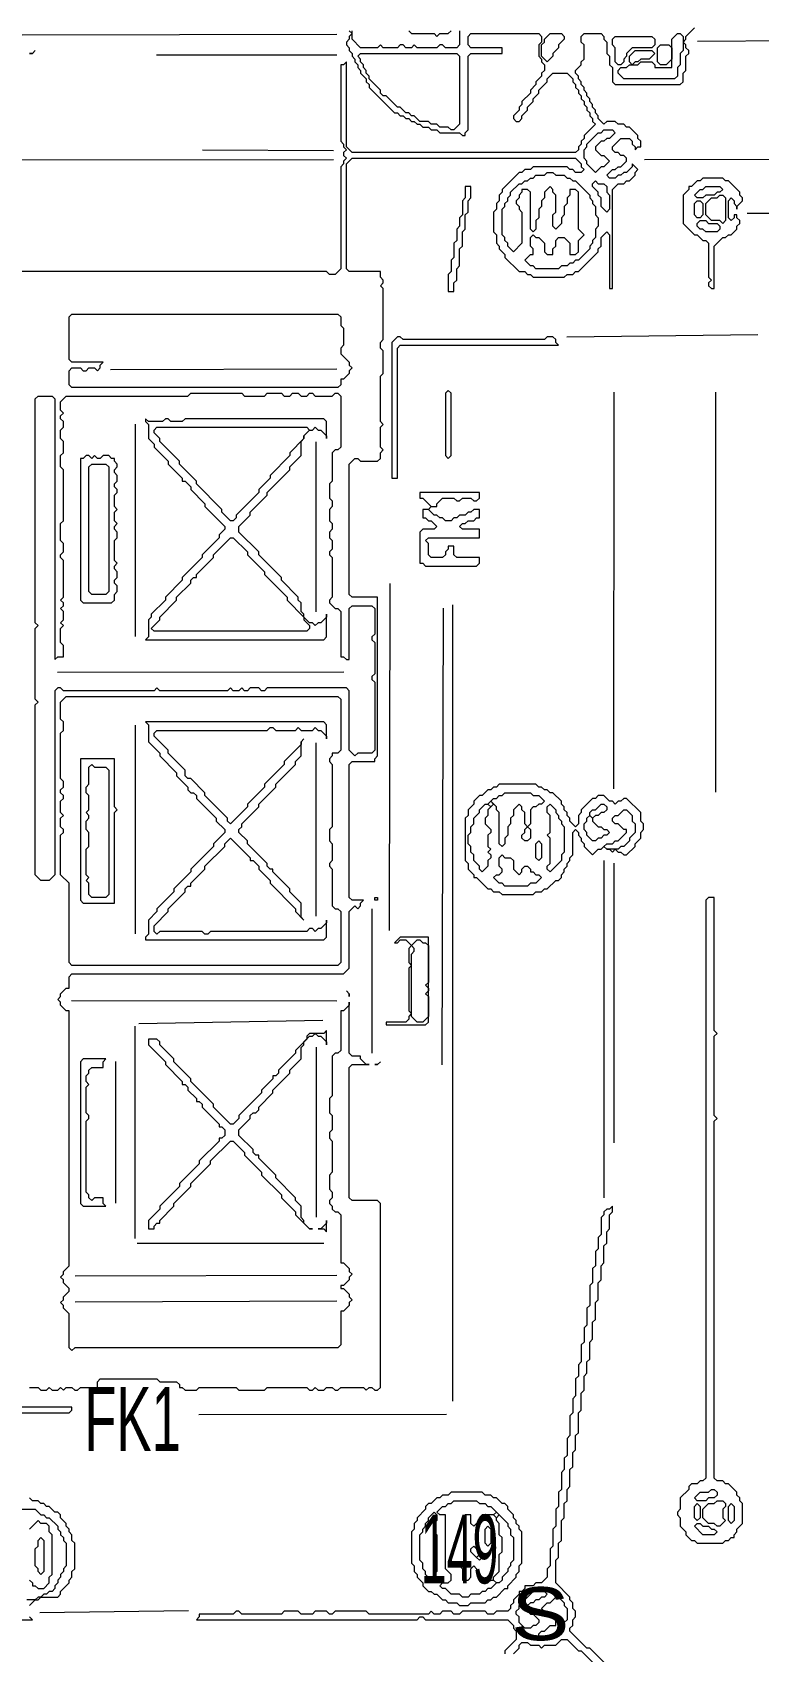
# Model space of a CAD drawing. Extents: x 20 to 3943, y 20 to 2783.
# Drawn here: x 1208 to 1465, y 1268 to 1839 of the extents above; entities that cross this region are included whole.
import ezdxf

# ---------------------------------------------------------------- set-up
doc = ezdxf.new("R2010")
doc.units = 0
for name, color, linetype, lineweight in [('OCR_TEXT', 6, 'Continuous', 0), ('RESIDUAL_GRAPHIC', 3, 'Continuous', 0), ('TRACE_CURVE', 6, 'Continuous', 0), ('TRACE_STRAIGHT', 5, 'Continuous', 0), ('TRACE_TEXT_SYMBOL', 6, 'Continuous', 0)]:
    doc.layers.add(name, color=color, linetype=linetype, lineweight=lineweight)
doc.styles.add('wqy-unicode', font='wqy-unicode.lff')

msp = doc.modelspace()

# ---------------------------------------------------------------- linework, layer by layer
at = {"layer": 'RESIDUAL_GRAPHIC', "color": 3}
for points in [[(1403, 1835), (1402, 1836), (1402, 1838), (1403, 1839), (1409, 1839), (1410, 1838), (1410, 1837), (1411, 1836), (1411, 1832), (1412, 1831), (1412, 1828), (1413, 1827), (1413, 1822), (1414, 1821), (1437, 1821), (1438, 1822), (1438, 1825), (1439, 1826), (1439, 1831), (1440, 1832), (1440, 1833), (1439, 1834), (1439, 1835), (1438, 1836), (1439, 1837), (1439, 1838), (1442, 1841)], [(1363, 1839), (1387, 1839), (1388, 1838), (1388, 1836), (1387, 1835), (1387, 1831), (1388, 1830), (1388, 1829), (1389, 1828), (1389, 1826), (1388, 1825), (1388, 1824), (1386, 1822), (1386, 1821), (1384, 1819), (1384, 1818), (1381, 1815), (1381, 1814), (1380, 1813), (1380, 1812), (1378, 1810), (1378, 1809), (1379, 1808), (1380, 1808), (1381, 1809), (1381, 1810), (1383, 1812), (1383, 1813), (1385, 1815), (1385, 1816), (1387, 1818), (1387, 1819), (1390, 1822), (1390, 1823), (1392, 1825), (1397, 1825), (1399, 1823), (1399, 1822), (1400, 1821), (1400, 1820), (1401, 1819), (1401, 1818), (1402, 1817), (1402, 1816), (1403, 1815), (1403, 1814), (1404, 1813), (1404, 1812), (1405, 1811), (1405, 1810), (1406, 1809), (1406, 1808), (1407, 1807), (1403, 1803), (1403, 1802), (1402, 1801), (1402, 1800), (1401, 1799), (1401, 1798), (1400, 1797), (1321, 1797), (1319, 1799), (1319, 1829), (1318, 1828)], [(1320, 1840), (1321, 1839), (1320, 1838), (1320, 1837), (1319, 1836), (1319, 1835), (1320, 1834), (1320, 1833), (1321, 1832), (1321, 1831), (1322, 1830), (1322, 1829), (1323, 1828), (1323, 1827), (1324, 1826), (1324, 1825), (1326, 1823), (1326, 1822), (1327, 1821), (1327, 1820), (1336, 1811), (1337, 1811), (1338, 1810), (1339, 1810), (1340, 1809), (1341, 1809), (1342, 1808), (1343, 1808), (1344, 1807), (1345, 1807), (1346, 1806), (1348, 1806), (1349, 1805), (1351, 1805), (1352, 1804), (1359, 1804), (1360, 1803), (1361, 1803), (1361, 1804), (1362, 1805), (1362, 1831), (1363, 1832), (1374, 1832), (1374, 1834), (1363, 1834), (1362, 1835), (1362, 1838), (1363, 1839)], [(1359, 1840), (1359, 1835), (1358, 1834), (1354, 1834), (1353, 1835), (1352, 1835), (1351, 1834), (1344, 1834), (1343, 1835), (1342, 1834), (1340, 1834), (1339, 1835), (1338, 1835), (1337, 1834), (1332, 1834), (1331, 1835), (1330, 1834), (1324, 1834), (1321, 1837), (1321, 1840)], [(1341, 1840), (1342, 1839), (1350, 1839), (1351, 1838), (1352, 1839), (1355, 1839), (1356, 1840)], [(1421, 1789), (1421, 1790), (1422, 1791), (1420, 1793), (1420, 1792), (1418, 1790), (1417, 1790), (1416, 1789), (1415, 1789), (1414, 1788), (1412, 1788), (1411, 1789), (1413, 1791), (1414, 1791), (1415, 1792), (1416, 1792), (1418, 1794), (1418, 1795), (1417, 1796), (1416, 1796), (1415, 1797), (1414, 1797), (1413, 1798), (1413, 1799), (1416, 1802), (1419, 1802), (1420, 1801), (1420, 1800), (1421, 1799), (1421, 1798), (1422, 1799), (1423, 1799), (1423, 1801), (1422, 1802), (1422, 1803), (1419, 1806), (1418, 1806), (1417, 1807), (1415, 1807), (1414, 1808), (1411, 1808), (1410, 1807), (1408, 1809), (1408, 1810), (1407, 1811), (1407, 1812), (1406, 1813), (1406, 1814), (1405, 1815), (1405, 1816), (1404, 1817), (1404, 1818), (1403, 1819), (1403, 1820), (1402, 1821), (1402, 1822), (1401, 1823), (1401, 1824), (1400, 1825), (1400, 1826), (1402, 1828), (1402, 1829), (1403, 1830), (1403, 1835)], [(1318, 1828), (1317, 1828), (1317, 1801), (1318, 1800), (1318, 1799), (1319, 1798), (1318, 1797), (1318, 1796), (1319, 1795), (1318, 1794), (1318, 1793), (1317, 1792), (1317, 1756), (1315, 1754), (1313, 1754), (1312, 1755), (1190, 1755)], [(1331, 1730), (1332, 1731), (1332, 1749), (1331, 1750), (1332, 1751), (1332, 1752), (1331, 1753), (1331, 1755), (1320, 1755), (1319, 1756), (1319, 1793), (1321, 1795), (1400, 1795), (1402, 1793), (1402, 1792), (1403, 1791), (1402, 1790), (1400, 1790), (1399, 1791), (1398, 1791), (1397, 1792), (1385, 1792), (1384, 1791), (1382, 1791), (1381, 1790), (1380, 1790), (1374, 1784), (1374, 1783), (1373, 1782), (1373, 1780), (1372, 1779), (1372, 1777), (1371, 1776), (1371, 1769), (1372, 1768), (1372, 1765), (1373, 1764), (1373, 1763), (1375, 1761), (1375, 1760), (1380, 1755), (1382, 1755), (1383, 1754), (1384, 1754), (1385, 1753), (1396, 1753), (1397, 1754), (1399, 1754), (1400, 1755), (1401, 1755), (1408, 1762), (1408, 1763), (1409, 1764), (1409, 1767), (1411, 1769), (1412, 1768), (1412, 1749), (1413, 1749), (1413, 1784), (1415, 1786), (1417, 1786), (1418, 1787), (1419, 1787), (1421, 1789)], [(1389, 1789), (1390, 1790), (1392, 1790), (1393, 1789), (1396, 1789), (1397, 1788), (1398, 1788), (1399, 1787), (1400, 1787), (1405, 1782), (1405, 1781), (1406, 1780), (1406, 1779), (1407, 1778), (1407, 1775), (1408, 1774), (1408, 1771), (1407, 1770), (1407, 1767), (1406, 1766), (1406, 1765), (1405, 1764), (1405, 1763), (1401, 1759), (1400, 1759), (1399, 1758), (1398, 1758), (1397, 1757), (1395, 1757), (1394, 1756), (1386, 1756), (1385, 1757), (1384, 1757), (1382, 1759), (1384, 1761), (1385, 1761), (1385, 1763), (1384, 1764), (1384, 1767), (1385, 1768), (1386, 1767), (1387, 1767), (1389, 1765), (1389, 1762), (1390, 1761), (1392, 1761), (1392, 1763), (1393, 1764), (1393, 1766), (1394, 1767), (1396, 1767), (1398, 1765), (1398, 1761), (1400, 1761), (1401, 1762), (1401, 1766), (1403, 1768), (1401, 1770), (1401, 1783), (1400, 1784), (1398, 1784), (1398, 1782), (1397, 1781), (1397, 1779)], [(1397, 1779), (1396, 1778), (1396, 1775), (1395, 1774), (1395, 1772), (1393, 1770), (1392, 1771), (1392, 1775), (1393, 1776), (1393, 1782), (1392, 1783), (1392, 1784), (1391, 1785), (1389, 1783), (1389, 1781), (1388, 1780), (1388, 1778), (1387, 1777), (1387, 1774), (1386, 1773), (1386, 1770), (1385, 1769), (1384, 1770), (1384, 1783), (1383, 1784), (1381, 1784), (1381, 1783), (1380, 1782), (1380, 1781), (1379, 1780), (1379, 1779), (1380, 1778), (1380, 1777), (1381, 1776), (1381, 1765), (1378, 1762), (1376, 1764), (1376, 1765), (1375, 1766), (1375, 1767), (1374, 1768), (1374, 1777), (1375, 1778), (1375, 1779), (1376, 1780), (1376, 1781), (1377, 1782), (1377, 1783), (1380, 1786), (1381, 1786), (1382, 1787), (1383, 1787), (1384, 1788), (1385, 1788), (1386, 1789), (1389, 1789)], [(1316, 1375), (1223, 1375), (1222, 1374), (1221, 1375), (1221, 1387), (1219, 1389), (1219, 1390), (1218, 1391), (1219, 1392), (1219, 1393), (1221, 1395), (1221, 1396), (1219, 1398), (1219, 1399), (1218, 1400), (1219, 1401), (1219, 1402), (1221, 1404), (1221, 1494), (1220, 1494), (1218, 1496), (1218, 1497), (1217, 1498), (1218, 1499), (1218, 1500), (1220, 1502), (1221, 1502), (1221, 1506), (1222, 1507), (1318, 1507), (1320, 1509), (1320, 1529), (1322, 1531), (1323, 1530), (1324, 1531), (1324, 1532), (1325, 1533), (1321, 1533), (1320, 1534), (1320, 1581), (1321, 1582), (1329, 1582), (1329, 1583), (1330, 1584), (1330, 1640), (1321, 1640), (1320, 1641), (1320, 1687), (1322, 1689), (1323, 1689), (1324, 1688), (1330, 1688), (1331, 1689), (1331, 1691), (1332, 1692), (1331, 1693), (1331, 1700), (1332, 1701), (1331, 1702), (1331, 1718), (1332, 1719), (1332, 1727), (1331, 1728), (1331, 1730)], [(1328, 1585), (1323, 1585), (1322, 1584), (1320, 1586), (1320, 1607), (1319, 1608), (1291, 1608), (1290, 1607), (1289, 1607), (1288, 1608), (1285, 1608), (1284, 1607), (1283, 1607), (1282, 1608), (1281, 1607), (1279, 1607), (1278, 1608), (1277, 1607), (1253, 1607), (1252, 1608), (1251, 1607), (1219, 1607), (1218, 1608), (1217, 1608), (1216, 1607), (1216, 1542), (1214, 1540), (1211, 1540), (1209, 1542), (1209, 1602), (1210, 1603), (1209, 1604), (1209, 1629), (1210, 1630), (1209, 1631), (1209, 1710), (1210, 1711), (1215, 1711), (1216, 1710), (1216, 1618), (1217, 1619), (1219, 1619), (1219, 1623), (1218, 1624), (1218, 1629), (1219, 1630), (1218, 1631), (1219, 1632), (1219, 1635), (1218, 1636), (1219, 1637), (1219, 1638), (1218, 1639), (1219, 1640), (1219, 1653), (1218, 1654), (1218, 1655), (1219, 1656), (1219, 1659), (1218, 1660), (1218, 1666), (1219, 1667), (1219, 1685), (1218, 1686)], [(1218, 1686), (1218, 1690), (1219, 1691), (1219, 1695), (1218, 1696), (1218, 1699), (1219, 1700), (1219, 1702), (1218, 1703), (1218, 1704), (1219, 1705), (1218, 1706), (1218, 1709), (1220, 1711), (1263, 1711)], [(1263, 1711), (1264, 1712), (1282, 1712), (1283, 1711), (1290, 1711), (1291, 1712), (1296, 1712), (1297, 1711), (1299, 1711), (1300, 1712), (1302, 1712), (1303, 1711), (1305, 1711), (1306, 1712), (1307, 1712), (1308, 1711), (1314, 1711), (1315, 1712), (1316, 1712), (1317, 1711), (1317, 1693), (1316, 1692), (1315, 1692), (1314, 1691), (1314, 1681), (1313, 1680), (1313, 1675), (1314, 1674), (1314, 1672), (1313, 1671), (1313, 1667), (1314, 1666), (1314, 1664), (1313, 1663), (1313, 1661), (1314, 1660), (1314, 1657), (1313, 1656), (1313, 1655), (1314, 1654), (1314, 1640), (1313, 1639), (1313, 1638), (1315, 1636), (1316, 1636), (1317, 1635), (1317, 1619), (1318, 1619), (1319, 1618), (1320, 1618), (1320, 1636), (1321, 1637), (1328, 1637), (1329, 1636), (1329, 1627), (1328, 1626), (1328, 1625), (1329, 1624), (1329, 1613), (1328, 1612), (1328, 1611), (1329, 1610), (1329, 1586), (1328, 1585)], [(1328, 1361), (1329, 1360), (1330, 1360), (1331, 1361), (1331, 1426), (1330, 1427), (1321, 1427), (1320, 1428), (1320, 1474), (1321, 1475), (1327, 1475), (1326, 1475), (1324, 1477), (1324, 1478), (1321, 1478), (1320, 1479), (1320, 1497), (1320, 1496), (1318, 1494), (1317, 1494), (1317, 1480), (1316, 1479), (1315, 1479), (1314, 1478), (1314, 1464), (1313, 1463), (1313, 1458), (1314, 1457), (1314, 1452), (1313, 1451), (1313, 1449), (1314, 1448), (1314, 1437), (1313, 1436), (1313, 1431), (1314, 1430), (1314, 1428), (1313, 1427), (1313, 1426), (1314, 1425), (1314, 1424), (1315, 1423), (1316, 1423), (1317, 1422), (1317, 1405), (1318, 1405), (1320, 1403), (1320, 1402), (1321, 1401), (1320, 1400), (1320, 1399), (1318, 1397), (1317, 1397), (1317, 1396), (1318, 1396), (1320, 1394), (1320, 1393), (1321, 1392), (1320, 1391), (1320, 1390), (1318, 1388), (1317, 1388), (1317, 1376), (1316, 1375)], [(1207, 1361), (1210, 1361), (1211, 1360), (1213, 1360), (1214, 1361), (1215, 1360), (1217, 1360), (1218, 1361), (1219, 1360), (1220, 1361), (1222, 1361), (1223, 1360), (1224, 1360), (1225, 1361), (1231, 1361), (1231, 1363), (1232, 1364), (1252, 1364), (1253, 1363), (1259, 1363), (1260, 1362), (1260, 1361), (1261, 1361), (1262, 1360), (1266, 1360), (1267, 1361), (1280, 1361), (1281, 1360), (1290, 1360), (1291, 1361), (1305, 1361), (1306, 1360), (1307, 1360), (1308, 1361), (1309, 1360), (1311, 1360), (1312, 1361), (1314, 1361), (1315, 1360), (1316, 1360), (1317, 1361), (1325, 1361), (1326, 1360), (1327, 1361), (1328, 1361)], [(1222, 1354), (1176, 1354)], [(1179, 1352), (1221, 1352), (1222, 1353), (1222, 1354)], [(1207, 1284), (1209, 1286), (1210, 1286), (1211, 1287), (1217, 1287), (1218, 1288), (1218, 1289), (1221, 1292), (1221, 1293), (1222, 1294), (1222, 1296), (1223, 1297), (1223, 1306), (1222, 1307), (1222, 1309), (1221, 1310), (1221, 1311), (1220, 1312), (1220, 1313), (1218, 1315), (1218, 1316), (1217, 1317), (1216, 1317), (1214, 1319), (1213, 1319), (1212, 1320), (1211, 1320), (1210, 1321), (1208, 1321), (1207, 1322)], [(1204, 1318), (1209, 1318), (1211, 1316), (1212, 1316), (1213, 1315), (1214, 1315), (1217, 1312), (1217, 1311), (1218, 1310), (1218, 1309), (1219, 1308), (1219, 1307), (1220, 1306), (1220, 1298), (1219, 1297), (1219, 1296), (1218, 1295), (1218, 1294), (1217, 1293), (1217, 1292), (1216, 1291), (1216, 1290), (1215, 1289), (1214, 1289), (1213, 1288), (1212, 1288), (1211, 1287), (1210, 1287), (1209, 1286), (1206, 1286)], [(1207, 1293), (1208, 1292), (1208, 1291), (1209, 1291), (1210, 1290), (1212, 1290), (1214, 1292), (1214, 1294), (1215, 1295), (1215, 1309), (1214, 1310), (1214, 1312), (1213, 1313), (1211, 1313), (1210, 1314)], [(1210, 1314), (1207, 1311)], [(1185, 1279), (1208, 1279), (1207, 1280)]]:
    msp.add_lwpolyline(points, dxfattribs=at)
for points in [[(1391, 1839), (1395, 1839), (1396, 1838), (1396, 1837), (1394, 1835), (1394, 1834), (1392, 1832), (1392, 1831), (1390, 1829), (1388, 1831), (1388, 1835), (1389, 1836), (1389, 1837)], [(1413, 1837), (1414, 1838), (1427, 1838), (1428, 1837), (1428, 1835), (1427, 1834), (1420, 1834), (1418, 1832), (1418, 1831), (1417, 1830), (1417, 1829), (1416, 1828), (1415, 1828), (1414, 1829), (1414, 1834), (1413, 1835)], [(1436, 1839), (1437, 1839), (1438, 1838), (1438, 1833), (1437, 1832), (1437, 1828), (1436, 1827), (1436, 1824), (1435, 1823), (1417, 1823), (1415, 1825), (1415, 1826), (1416, 1827), (1418, 1827), (1419, 1828), (1422, 1828), (1423, 1829), (1427, 1829), (1428, 1828), (1428, 1827), (1434, 1827), (1434, 1837)], [(1323, 1831), (1324, 1832), (1358, 1832), (1359, 1831), (1359, 1807), (1357, 1805), (1356, 1805), (1355, 1806), (1352, 1806), (1351, 1807), (1349, 1807), (1348, 1808), (1345, 1808), (1343, 1810), (1342, 1810), (1341, 1811), (1340, 1811), (1338, 1813), (1337, 1813), (1333, 1817), (1332, 1817), (1331, 1818), (1331, 1819), (1327, 1823), (1327, 1824), (1326, 1825), (1326, 1826), (1325, 1827), (1325, 1828), (1324, 1829), (1324, 1830)], [(1421, 1833), (1427, 1833), (1428, 1832), (1426, 1830), (1423, 1830), (1422, 1829), (1421, 1829), (1420, 1828), (1419, 1829), (1419, 1831)], [(1429, 1834), (1430, 1835), (1433, 1835), (1434, 1834), (1434, 1830), (1432, 1828), (1430, 1828), (1429, 1829)], [(1409, 1804), (1410, 1805), (1413, 1805), (1414, 1804), (1412, 1802), (1411, 1802), (1410, 1801), (1409, 1801), (1407, 1799), (1407, 1798), (1409, 1796), (1410, 1796), (1412, 1794), (1410, 1792), (1409, 1792), (1407, 1790), (1404, 1793), (1404, 1794), (1403, 1795), (1403, 1798), (1404, 1799), (1404, 1800), (1408, 1804)], [(1406, 1786), (1407, 1787), (1408, 1786), (1410, 1786), (1411, 1785), (1411, 1783), (1412, 1782), (1412, 1777), (1411, 1776), (1409, 1778), (1409, 1781), (1408, 1782), (1408, 1783), (1406, 1785)], [(1221, 1739), (1222, 1740), (1316, 1740), (1317, 1739), (1317, 1736), (1318, 1735), (1318, 1729), (1317, 1728), (1317, 1726), (1320, 1723), (1320, 1722), (1321, 1721), (1320, 1720), (1320, 1719), (1318, 1717), (1317, 1717), (1317, 1715), (1316, 1714), (1222, 1714), (1221, 1715), (1221, 1720), (1222, 1721), (1225, 1721), (1226, 1720), (1227, 1720), (1228, 1721), (1230, 1721), (1231, 1720), (1232, 1721), (1232, 1722), (1233, 1723), (1222, 1723), (1221, 1724)], [(1220, 1605), (1316, 1605), (1317, 1604), (1317, 1586), (1316, 1585), (1314, 1585), (1314, 1584), (1313, 1583), (1313, 1582), (1314, 1581), (1314, 1559), (1313, 1558), (1313, 1554), (1314, 1553), (1314, 1547), (1313, 1546), (1313, 1545), (1314, 1544), (1314, 1531), (1315, 1530), (1316, 1530), (1317, 1529), (1317, 1511), (1316, 1510), (1222, 1510), (1221, 1511), (1221, 1539), (1218, 1542), (1218, 1556), (1219, 1557), (1219, 1558), (1218, 1559), (1218, 1562), (1219, 1563), (1218, 1564), (1218, 1568), (1219, 1569), (1219, 1570), (1218, 1571), (1218, 1572), (1219, 1573), (1219, 1575), (1218, 1576), (1218, 1592), (1219, 1593), (1219, 1596), (1218, 1597), (1218, 1603)], [(1210, 1307), (1211, 1308), (1212, 1307), (1212, 1296), (1211, 1295), (1210, 1296), (1210, 1297), (1209, 1298), (1209, 1304), (1210, 1305)]]:
    msp.add_lwpolyline(points, close=True, dxfattribs=at)
at = {"layer": 'TRACE_CURVE', "color": 6}
for points in [[(1447, 1534), (1446, 1533), (1446, 1329), (1445, 1328), (1444, 1328), (1443, 1327), (1441, 1327), (1440, 1326), (1440, 1325), (1437, 1322), (1437, 1318), (1436, 1317), (1436, 1316), (1437, 1315), (1437, 1312), (1439, 1310), (1439, 1309), (1441, 1307), (1442, 1307), (1443, 1306), (1452, 1306), (1453, 1307), (1454, 1307), (1455, 1308), (1456, 1308), (1456, 1309), (1457, 1310), (1457, 1311), (1459, 1313), (1459, 1320), (1458, 1321), (1458, 1322), (1457, 1323), (1457, 1324), (1454, 1327), (1453, 1327), (1452, 1328), (1450, 1328), (1449, 1329), (1449, 1455), (1450, 1456), (1449, 1457), (1449, 1485), (1450, 1486), (1449, 1487), (1449, 1534)], [(1447, 1324), (1448, 1325), (1449, 1325), (1450, 1324), (1450, 1323), (1449, 1322), (1447, 1322), (1446, 1321), (1443, 1321), (1442, 1322), (1444, 1324)], [(1449, 1320), (1450, 1321), (1452, 1321), (1453, 1320), (1453, 1319), (1452, 1318), (1452, 1315), (1453, 1314), (1451, 1312), (1450, 1312), (1449, 1313), (1447, 1313), (1445, 1315), (1445, 1318), (1447, 1320)], [(1442, 1319), (1443, 1320), (1444, 1319), (1444, 1315), (1443, 1314), (1442, 1315)], [(1454, 1319), (1455, 1320), (1456, 1319), (1456, 1314), (1455, 1313), (1454, 1314)], [(1442, 1312), (1443, 1313), (1444, 1313), (1445, 1312), (1447, 1312), (1448, 1311), (1449, 1311), (1450, 1310), (1449, 1309), (1445, 1309)], [(1385, 1289), (1389, 1289), (1390, 1288), (1389, 1287), (1388, 1287), (1387, 1286), (1386, 1286), (1385, 1285), (1384, 1285), (1383, 1284), (1383, 1282), (1384, 1281), (1385, 1281), (1387, 1279), (1387, 1278), (1386, 1277), (1385, 1277), (1384, 1276), (1382, 1276), (1380, 1278), (1380, 1280), (1379, 1281), (1379, 1282), (1380, 1283), (1380, 1284)], [(1393, 1287), (1394, 1287), (1396, 1285), (1396, 1284), (1397, 1283), (1397, 1279), (1396, 1278), (1396, 1277), (1393, 1274), (1392, 1274), (1391, 1273), (1390, 1273), (1389, 1272), (1388, 1272), (1387, 1273), (1387, 1274), (1388, 1275), (1389, 1275), (1391, 1277), (1393, 1277), (1393, 1280), (1392, 1281), (1390, 1281), (1388, 1283), (1390, 1285), (1391, 1285)]]:
    msp.add_lwpolyline(points, close=True, dxfattribs=at)
for points in [[(1413, 1425), (1412, 1424), (1411, 1424), (1410, 1423), (1410, 1422), (1409, 1421), (1409, 1415), (1408, 1414), (1408, 1410), (1407, 1409), (1407, 1404), (1406, 1403), (1406, 1398), (1405, 1397), (1405, 1390), (1404, 1389), (1404, 1383), (1403, 1382), (1403, 1377), (1402, 1376), (1402, 1370), (1401, 1369), (1401, 1365), (1400, 1364), (1400, 1358), (1399, 1357), (1399, 1352), (1398, 1351), (1398, 1344), (1397, 1343), (1397, 1337), (1396, 1336), (1396, 1332), (1395, 1331), (1395, 1325), (1394, 1324), (1394, 1319), (1393, 1318), (1393, 1312), (1392, 1311), (1392, 1305), (1391, 1304), (1391, 1298), (1390, 1297), (1390, 1294), (1388, 1292), (1386, 1292), (1385, 1291), (1382, 1291), (1382, 1290), (1381, 1289), (1380, 1289), (1380, 1288), (1378, 1286), (1378, 1285), (1377, 1284), (1377, 1283), (1376, 1282), (1372, 1282), (1371, 1281), (1369, 1281), (1368, 1282), (1360, 1282), (1359, 1281)], [(1403, 1365), (1404, 1366), (1404, 1370), (1405, 1371), (1405, 1377), (1406, 1378), (1406, 1384), (1407, 1385), (1407, 1391), (1408, 1392), (1408, 1398), (1409, 1399), (1409, 1404), (1410, 1405), (1410, 1411), (1411, 1412), (1411, 1416), (1412, 1417), (1412, 1422), (1413, 1423), (1413, 1425)], [(1411, 1263), (1405, 1269), (1404, 1269), (1398, 1275), (1398, 1276), (1399, 1277), (1399, 1279), (1400, 1280), (1400, 1282), (1399, 1283), (1399, 1285), (1398, 1286), (1398, 1287), (1393, 1292), (1393, 1300), (1394, 1301), (1394, 1306), (1395, 1307), (1395, 1314), (1396, 1315), (1396, 1320), (1397, 1321), (1397, 1325), (1398, 1326), (1398, 1332), (1399, 1333), (1399, 1338), (1400, 1339), (1400, 1344), (1401, 1345), (1401, 1352), (1402, 1353), (1402, 1359), (1403, 1360), (1403, 1365)], [(1359, 1281), (1357, 1281), (1356, 1282), (1353, 1282), (1352, 1281), (1350, 1281), (1349, 1282), (1348, 1281), (1327, 1281), (1326, 1282), (1315, 1282), (1314, 1281), (1313, 1281), (1312, 1282), (1308, 1282), (1307, 1281), (1303, 1281), (1302, 1282), (1297, 1282), (1296, 1281), (1282, 1281), (1281, 1282), (1280, 1282), (1279, 1281), (1267, 1281), (1267, 1280), (1266, 1279), (1344, 1279), (1345, 1280), (1346, 1280), (1347, 1279), (1376, 1279), (1378, 1277), (1378, 1276), (1379, 1275), (1379, 1272), (1375, 1268), (1375, 1267)], [(1378, 1267), (1380, 1269), (1380, 1270), (1381, 1271), (1383, 1271), (1384, 1270), (1387, 1270), (1388, 1269), (1389, 1270), (1393, 1270), (1395, 1272), (1397, 1272), (1401, 1268), (1402, 1268), (1407, 1263)]]:
    msp.add_lwpolyline(points, dxfattribs=at)
at = {"layer": 'TRACE_STRAIGHT', "color": 5}
for p, q in [((1204.37, 1838.61), (1315.63, 1838.76)), ((1443.11, 1836.35), (1583.13, 1837.3)), ((1251.87, 1831.49), (1315.63, 1831.54)), ((1268.11, 1798.01), (1314.38, 1797.72)), ((1069.37, 1794.38), (1314.38, 1794.6)), ((1424.38, 1794.59), (1511.88, 1794.72)), ((1460.62, 1775.63), (1674.38, 1775.61)), ((1396.86, 1731.96), (1464.39, 1732.78)), ((1235.63, 1720.45), (1315.63, 1720.68)), ((1413.55, 1572.37), (1413.58, 1712.38)), ((1449.51, 1571.13), (1449.53, 1712.38)), ((1244.35, 1701.12), (1244.35, 1626.12)), ((1308.33, 1634.88), (1308.34, 1694.88)), ((1334.2, 1522.38), (1334.52, 1644.87)), ((1352.81, 1474.87), (1353.26, 1636.13)), ((1356.48, 1637.38), (1356.48, 1356.12)), ((1216.87, 1613.56), (1318.13, 1613.65)), ((1244.3, 1594.88), (1244.31, 1521.12)), ((1308.34, 1527.38), (1308.35, 1588.62)), ((1410, 1547), (1410, 1428)), ((1413.55, 1546.12), (1413.56, 1447.37)), ((1328, 1530), (1328, 1479)), ((1221.87, 1497.57), (1315.62, 1497.56)), ((1244.26, 1488.62), (1244.26, 1413.62)), ((1245.63, 1489.48), (1310.66, 1490.7)), ((1308.33, 1481.12), (1308.34, 1421.12)), ((1237.52, 1426.12), (1237.54, 1476.13)), ((1245, 1412), (1311, 1412)), ((1223.12, 1400.41), (1315.63, 1400.64)), ((1223.12, 1391.18), (1315.63, 1391.59)), ((1266.87, 1351.5), (1354.38, 1351.54)), ((1210.62, 1281.55), (1263.14, 1282.26))]:
    msp.add_line(p, q, dxfattribs=at)
at = {"layer": 'TRACE_TEXT_SYMBOL', "color": 6}
for points in [[(1209, 1833), (1208, 1832), (1207, 1832), (1208, 1832)], [(1361, 1785), (1361, 1781), (1360, 1780), (1360, 1775), (1359, 1774), (1359, 1771), (1358, 1770), (1358, 1766), (1357, 1765), (1357, 1760), (1356, 1759), (1356, 1755), (1355, 1754), (1355, 1748), (1357, 1748), (1357, 1751), (1358, 1752), (1358, 1756), (1359, 1757), (1359, 1763), (1360, 1764), (1360, 1769), (1361, 1770), (1361, 1775), (1362, 1776), (1362, 1780), (1363, 1781), (1363, 1785)], [(1445, 1788), (1444, 1787), (1443, 1787), (1441, 1785), (1440, 1785), (1440, 1784), (1438, 1782), (1438, 1772), (1442, 1768), (1443, 1768), (1445, 1766), (1446, 1766), (1447, 1765), (1447, 1753), (1448, 1752), (1447, 1751), (1447, 1750), (1448, 1749), (1449, 1749), (1449, 1764), (1452, 1767), (1453, 1767), (1454, 1768), (1455, 1768), (1457, 1770), (1457, 1771), (1458, 1772), (1458, 1773), (1457, 1774), (1457, 1775), (1456, 1775), (1456, 1774), (1455, 1773), (1454, 1774), (1454, 1780), (1455, 1781), (1456, 1780), (1456, 1779), (1457, 1778), (1457, 1777), (1457, 1778), (1459, 1780), (1459, 1781), (1458, 1782), (1458, 1783), (1454, 1787), (1453, 1787), (1452, 1788)], [(1445, 1784), (1446, 1785), (1451, 1785), (1452, 1784), (1451, 1783), (1450, 1783), (1449, 1782), (1446, 1782), (1445, 1781), (1443, 1781), (1442, 1782), (1444, 1784)], [(1442, 1779), (1443, 1780), (1444, 1780), (1445, 1779), (1445, 1775), (1444, 1774), (1443, 1774), (1442, 1775)], [(1450, 1781), (1451, 1782), (1452, 1782), (1453, 1781), (1453, 1773), (1452, 1772), (1451, 1773), (1448, 1773), (1446, 1775), (1446, 1779), (1448, 1781)], [(1443, 1772), (1444, 1773), (1446, 1773), (1447, 1772), (1450, 1772), (1451, 1771), (1451, 1770), (1450, 1769), (1446, 1769), (1445, 1770), (1444, 1770), (1443, 1771)], [(1337, 1732), (1335, 1730), (1335, 1682), (1337, 1682), (1337, 1728), (1338, 1729), (1394, 1729), (1393, 1730), (1393, 1731), (1392, 1732), (1390, 1732), (1389, 1731), (1339, 1731), (1338, 1732)], [(1355, 1713), (1354, 1712), (1354, 1690), (1355, 1689), (1356, 1690), (1356, 1712)], [(1251, 1699), (1252, 1700), (1305, 1700), (1306, 1699), (1304, 1697), (1304, 1696), (1299, 1691), (1299, 1690), (1292, 1683), (1292, 1682), (1288, 1678), (1288, 1677), (1280, 1669), (1280, 1668), (1279, 1667), (1278, 1667), (1275, 1670), (1275, 1671), (1266, 1680), (1266, 1681), (1260, 1687), (1260, 1688), (1253, 1695), (1253, 1696), (1251, 1698)], [(1227, 1690), (1226, 1689), (1225, 1689), (1225, 1639), (1226, 1638), (1236, 1638), (1237, 1639), (1237, 1641), (1238, 1642), (1238, 1644), (1237, 1645), (1237, 1646), (1238, 1647), (1238, 1649), (1237, 1650), (1237, 1651), (1238, 1652), (1237, 1653), (1237, 1660), (1238, 1661), (1238, 1663), (1237, 1664), (1237, 1665), (1238, 1666), (1237, 1667), (1237, 1670), (1238, 1671), (1237, 1672), (1237, 1676), (1238, 1677), (1238, 1678), (1237, 1679), (1237, 1680), (1238, 1681), (1238, 1683), (1237, 1684), (1237, 1685), (1238, 1686), (1238, 1687), (1237, 1688), (1237, 1689), (1236, 1689), (1235, 1690), (1233, 1690), (1232, 1689), (1231, 1689), (1230, 1690), (1229, 1689), (1228, 1690)], [(1228, 1686), (1229, 1687), (1234, 1687), (1235, 1686), (1235, 1642), (1234, 1641), (1229, 1641), (1228, 1642)], [(1278, 1661), (1279, 1661), (1284, 1656), (1284, 1655), (1290, 1649), (1290, 1648), (1298, 1640), (1298, 1639), (1304, 1633), (1304, 1632), (1306, 1630), (1306, 1629), (1305, 1628), (1251, 1628), (1250, 1629), (1253, 1632), (1253, 1633), (1259, 1639), (1259, 1640), (1264, 1645), (1264, 1646), (1265, 1647), (1266, 1647), (1266, 1648), (1272, 1654), (1272, 1655)], [(1225, 1583), (1225, 1533), (1226, 1532), (1237, 1532), (1237, 1564), (1238, 1565), (1237, 1566), (1237, 1583)], [(1228, 1580), (1229, 1581), (1230, 1580), (1234, 1580), (1235, 1579), (1235, 1535), (1234, 1534), (1229, 1534), (1228, 1535), (1228, 1539), (1227, 1540), (1228, 1541), (1227, 1542), (1227, 1551), (1228, 1552), (1228, 1557), (1227, 1558), (1227, 1561), (1228, 1562), (1228, 1563), (1227, 1564), (1228, 1565), (1228, 1570), (1227, 1571), (1227, 1573), (1228, 1574)], [(1368, 1567), (1369, 1567), (1370, 1566), (1369, 1565), (1369, 1563), (1368, 1562), (1368, 1560), (1370, 1558), (1370, 1557), (1369, 1556), (1369, 1552), (1370, 1551), (1369, 1550), (1370, 1549), (1370, 1548), (1369, 1547), (1369, 1545), (1367, 1543), (1366, 1544), (1366, 1545), (1364, 1547), (1364, 1549), (1363, 1550), (1363, 1552), (1362, 1553), (1362, 1556), (1363, 1557), (1363, 1559), (1364, 1560), (1364, 1562), (1366, 1564), (1366, 1565)], [(1369, 1567), (1370, 1568), (1371, 1567), (1370, 1566)], [(1374, 1570), (1375, 1571), (1384, 1571), (1385, 1570), (1387, 1570), (1389, 1568), (1388, 1567), (1387, 1567), (1386, 1566), (1385, 1566), (1384, 1565), (1384, 1560), (1383, 1559), (1382, 1560), (1382, 1564), (1381, 1565), (1381, 1566), (1380, 1567), (1378, 1565), (1378, 1563), (1377, 1562), (1377, 1560), (1376, 1559), (1376, 1556), (1375, 1555), (1375, 1553), (1374, 1552), (1373, 1553), (1373, 1564), (1372, 1565), (1372, 1566), (1370, 1568), (1371, 1569), (1372, 1569), (1373, 1570)], [(1390, 1566), (1391, 1567), (1393, 1565), (1393, 1564), (1394, 1563), (1394, 1562), (1395, 1561), (1395, 1560), (1396, 1559), (1396, 1550), (1395, 1549), (1395, 1547), (1391, 1543), (1390, 1544), (1390, 1545), (1391, 1546), (1391, 1555), (1390, 1556), (1391, 1557), (1391, 1563), (1390, 1564)], [(1409, 1567), (1410, 1567), (1411, 1566), (1411, 1565), (1410, 1564), (1409, 1564), (1408, 1563), (1407, 1563), (1406, 1562), (1405, 1563), (1405, 1564), (1406, 1565), (1407, 1565)], [(1404, 1562), (1405, 1563), (1406, 1562), (1406, 1561), (1408, 1559), (1409, 1559), (1410, 1558), (1411, 1558), (1412, 1557), (1411, 1556), (1410, 1556), (1409, 1555), (1408, 1555), (1407, 1554), (1406, 1554), (1404, 1556), (1404, 1557), (1403, 1558), (1403, 1560), (1404, 1561)], [(1417, 1565), (1418, 1565), (1420, 1563), (1420, 1561), (1421, 1560), (1421, 1557), (1419, 1555), (1419, 1554), (1417, 1552), (1416, 1552), (1415, 1551), (1411, 1551), (1410, 1552), (1411, 1553), (1413, 1553), (1414, 1554), (1415, 1554), (1418, 1557), (1418, 1558), (1417, 1558), (1415, 1560), (1414, 1560), (1413, 1561), (1413, 1562), (1414, 1563), (1415, 1563)], [(1382, 1558), (1383, 1559), (1384, 1558), (1384, 1555), (1383, 1554), (1382, 1554), (1381, 1555), (1381, 1556), (1382, 1557)], [(1386, 1553), (1387, 1554), (1388, 1553), (1388, 1548), (1387, 1547), (1386, 1548)], [(1373, 1548), (1374, 1549), (1375, 1548), (1377, 1548), (1378, 1547), (1378, 1544), (1380, 1542), (1381, 1543), (1381, 1544), (1382, 1545), (1383, 1545), (1384, 1544), (1384, 1543), (1385, 1543), (1386, 1542), (1387, 1542), (1388, 1541), (1386, 1539), (1384, 1539), (1383, 1538), (1375, 1538), (1374, 1539), (1373, 1539), (1371, 1541), (1372, 1542), (1373, 1542), (1374, 1543), (1374, 1544), (1373, 1545)], [(1329, 1534), (1330, 1534), (1330, 1533), (1329, 1533)], [(1338, 1520), (1336, 1518), (1337, 1518), (1338, 1519), (1340, 1519), (1342, 1517), (1341, 1516), (1341, 1511), (1342, 1510), (1341, 1509), (1341, 1494), (1342, 1493), (1341, 1492), (1341, 1491), (1340, 1490), (1333, 1490), (1333, 1489), (1347, 1489), (1348, 1490), (1348, 1520)], [(1344, 1519), (1345, 1519), (1346, 1518), (1347, 1518), (1348, 1517), (1348, 1504), (1347, 1503), (1348, 1502), (1348, 1501), (1347, 1500), (1348, 1499), (1348, 1492), (1346, 1490), (1344, 1490), (1342, 1492), (1342, 1514), (1343, 1515), (1343, 1516), (1342, 1517)], [(1319, 1501), (1320, 1500), (1320, 1499), (1320, 1500)], [(1226, 1477), (1225, 1476), (1225, 1426), (1226, 1425), (1234, 1425), (1233, 1426), (1233, 1428), (1230, 1428), (1229, 1427), (1228, 1428), (1228, 1429), (1227, 1430), (1227, 1455), (1228, 1456), (1228, 1457), (1227, 1458), (1227, 1467), (1228, 1468), (1227, 1469), (1227, 1471), (1228, 1472), (1228, 1473), (1229, 1474), (1233, 1474), (1233, 1476), (1234, 1477)], [(1331, 1476), (1330, 1475), (1329, 1475), (1330, 1475)], [(1312, 1420), (1312, 1419), (1310, 1417), (1309, 1417), (1311, 1417), (1312, 1416)], [(1356, 1324), (1355, 1323), (1353, 1323), (1352, 1322), (1351, 1322), (1349, 1320), (1348, 1320), (1347, 1319), (1347, 1318), (1344, 1315), (1344, 1314), (1343, 1313), (1343, 1311), (1342, 1310), (1342, 1299), (1343, 1298), (1343, 1296), (1344, 1295), (1344, 1294), (1346, 1292), (1346, 1291), (1348, 1289), (1349, 1289), (1350, 1288), (1351, 1288), (1353, 1286), (1354, 1286), (1355, 1285), (1358, 1285), (1359, 1284), (1362, 1284), (1363, 1285), (1368, 1285), (1369, 1286), (1370, 1286), (1371, 1287), (1372, 1287), (1375, 1290), (1376, 1290), (1376, 1291), (1379, 1294), (1379, 1295), (1380, 1296), (1380, 1298), (1381, 1299), (1381, 1310), (1380, 1311), (1380, 1312), (1379, 1313), (1379, 1314), (1378, 1315), (1378, 1316), (1376, 1318), (1376, 1319), (1375, 1320), (1374, 1320), (1372, 1322), (1371, 1322), (1370, 1323), (1368, 1323), (1367, 1324)], [(1350, 1317), (1351, 1316), (1351, 1314), (1350, 1313), (1350, 1310), (1351, 1309), (1351, 1296), (1350, 1295), (1350, 1294), (1349, 1293), (1347, 1295), (1347, 1296), (1346, 1297), (1346, 1299), (1345, 1300), (1345, 1309), (1346, 1310), (1346, 1311), (1347, 1312), (1347, 1313), (1348, 1314), (1348, 1315)], [(1371, 1316), (1372, 1317), (1373, 1316), (1372, 1315)], [(1372, 1315), (1373, 1316), (1376, 1313), (1376, 1312), (1377, 1311), (1377, 1309), (1378, 1308), (1378, 1300), (1377, 1299), (1377, 1298), (1376, 1297), (1376, 1296), (1374, 1294), (1374, 1293), (1373, 1292), (1372, 1292), (1371, 1293), (1371, 1294), (1373, 1296), (1373, 1302), (1374, 1303), (1374, 1308), (1373, 1309), (1373, 1313), (1372, 1314)], [(1368, 1311), (1369, 1312), (1370, 1311), (1370, 1306), (1369, 1305), (1368, 1306)], [(1363, 1304), (1364, 1305), (1366, 1303), (1366, 1302), (1365, 1301), (1363, 1303)], [(1365, 1301), (1366, 1302), (1367, 1301), (1366, 1300)]]:
    msp.add_lwpolyline(points, close=True, dxfattribs=at)
for points in [[(1248, 1703), (1248, 1702), (1249, 1701), (1249, 1696), (1251, 1694), (1251, 1693), (1256, 1688), (1256, 1687), (1261, 1682), (1261, 1681), (1262, 1681), (1264, 1679), (1264, 1678), (1269, 1673), (1269, 1672), (1276, 1665), (1276, 1664), (1274, 1662), (1274, 1661), (1268, 1655), (1268, 1654), (1261, 1647), (1261, 1646), (1255, 1640), (1255, 1639), (1250, 1634), (1250, 1633), (1249, 1632), (1249, 1626), (1248, 1625), (1311, 1625), (1312, 1626), (1312, 1634), (1312, 1633), (1310, 1631), (1309, 1631), (1308, 1630), (1307, 1631), (1306, 1631), (1304, 1633), (1304, 1634), (1303, 1635), (1303, 1638), (1302, 1639), (1302, 1640), (1296, 1646), (1296, 1647), (1288, 1655), (1288, 1656), (1281, 1663), (1281, 1665), (1285, 1669), (1285, 1670), (1291, 1676), (1291, 1677), (1299, 1685), (1299, 1686), (1303, 1690), (1303, 1695), (1304, 1696), (1304, 1697), (1306, 1699), (1307, 1699), (1308, 1700)], [(1308, 1700), (1309, 1699), (1310, 1699), (1312, 1697), (1312, 1696), (1312, 1702), (1311, 1703), (1262, 1703), (1261, 1702), (1257, 1702), (1256, 1703), (1255, 1703), (1254, 1702), (1249, 1702), (1248, 1703)], [(1345, 1677), (1345, 1675), (1346, 1675), (1349, 1672), (1348, 1671), (1346, 1671), (1346, 1668), (1347, 1668), (1348, 1667), (1349, 1667), (1351, 1665), (1350, 1664), (1346, 1664), (1345, 1663), (1345, 1652), (1346, 1652), (1347, 1651), (1365, 1651), (1366, 1652), (1366, 1654), (1358, 1654), (1357, 1655), (1357, 1658), (1355, 1658), (1355, 1657), (1354, 1656), (1354, 1655), (1353, 1654), (1349, 1654), (1348, 1655), (1348, 1659), (1347, 1660), (1348, 1661), (1366, 1661), (1366, 1664), (1360, 1664), (1359, 1665), (1360, 1666), (1361, 1666), (1362, 1667), (1364, 1667), (1365, 1668), (1366, 1668), (1366, 1671), (1364, 1671), (1363, 1670), (1362, 1670), (1361, 1669), (1359, 1669), (1358, 1668), (1357, 1668), (1356, 1667), (1354, 1667), (1353, 1668), (1352, 1668), (1351, 1669), (1350, 1669), (1348, 1671), (1349, 1672), (1351, 1672), (1351, 1673), (1353, 1675), (1357, 1675), (1358, 1674)], [(1358, 1674), (1359, 1674), (1360, 1675), (1363, 1675), (1364, 1674), (1365, 1674), (1366, 1675), (1366, 1677), (1345, 1677)], [(1248, 1596), (1249, 1595), (1249, 1589), (1253, 1585), (1253, 1584), (1259, 1578), (1259, 1577), (1263, 1573), (1263, 1572), (1264, 1571), (1265, 1571), (1266, 1570), (1266, 1569), (1273, 1562), (1273, 1561), (1276, 1558), (1276, 1557), (1272, 1553), (1272, 1552), (1264, 1544), (1264, 1543), (1258, 1537), (1258, 1536), (1252, 1530), (1252, 1529), (1249, 1526), (1249, 1521), (1248, 1520), (1248, 1519), (1311, 1519), (1312, 1520), (1312, 1526), (1312, 1525), (1310, 1523), (1309, 1523), (1308, 1522), (1307, 1523), (1306, 1523), (1305, 1522), (1271, 1522), (1270, 1521), (1269, 1521), (1268, 1522), (1253, 1522), (1252, 1521), (1251, 1522), (1251, 1524), (1256, 1529), (1256, 1530), (1262, 1536), (1262, 1537), (1263, 1538), (1264, 1538), (1264, 1539), (1269, 1544), (1269, 1545), (1276, 1552), (1276, 1553), (1278, 1555), (1285, 1548), (1285, 1547), (1286, 1547), (1288, 1545), (1288, 1544)], [(1312, 1591), (1312, 1590), (1312, 1595), (1311, 1596), (1248, 1596)], [(1288, 1544), (1292, 1540), (1292, 1539), (1301, 1530), (1301, 1529), (1304, 1526), (1303, 1527), (1303, 1532), (1299, 1536), (1299, 1537), (1293, 1543), (1293, 1544), (1292, 1544), (1291, 1545), (1291, 1546), (1284, 1553), (1284, 1554), (1281, 1557), (1281, 1558), (1282, 1559), (1282, 1560), (1288, 1566), (1288, 1567), (1294, 1573), (1294, 1574), (1301, 1581), (1301, 1582), (1303, 1584), (1303, 1589), (1304, 1590), (1303, 1589), (1303, 1588), (1297, 1582), (1297, 1581), (1290, 1574), (1290, 1573), (1284, 1567), (1284, 1566), (1278, 1560), (1277, 1561), (1277, 1562), (1269, 1570), (1269, 1571), (1264, 1576), (1263, 1576), (1262, 1577), (1262, 1579), (1256, 1585), (1256, 1586), (1251, 1591), (1251, 1592), (1252, 1593), (1291, 1593), (1292, 1594), (1293, 1594), (1294, 1593), (1301, 1593), (1302, 1594), (1303, 1593), (1307, 1593), (1308, 1594), (1309, 1593), (1310, 1593), (1312, 1591)], [(1373, 1574), (1372, 1573), (1371, 1573), (1370, 1572), (1369, 1572), (1367, 1570), (1366, 1570), (1364, 1568), (1364, 1567), (1362, 1565), (1362, 1563), (1361, 1562), (1361, 1547), (1362, 1546), (1362, 1544), (1364, 1542), (1364, 1541), (1365, 1541), (1369, 1537), (1370, 1537), (1371, 1536), (1373, 1536), (1374, 1535), (1385, 1535), (1386, 1536), (1388, 1536), (1389, 1537), (1390, 1537), (1393, 1540), (1394, 1540), (1395, 1541), (1395, 1542), (1396, 1543), (1396, 1544), (1397, 1545), (1397, 1546), (1398, 1547), (1398, 1548), (1399, 1549), (1399, 1557), (1400, 1558), (1401, 1557), (1401, 1556), (1402, 1555), (1402, 1554), (1403, 1553), (1403, 1552), (1406, 1549), (1408, 1551), (1409, 1551), (1410, 1552), (1411, 1551), (1412, 1551), (1413, 1550), (1414, 1551), (1415, 1550), (1416, 1550), (1417, 1549), (1418, 1549), (1421, 1552), (1421, 1553), (1423, 1555), (1423, 1557), (1424, 1558)], [(1424, 1558), (1424, 1560), (1423, 1561), (1423, 1564), (1418, 1569), (1417, 1569), (1416, 1568), (1415, 1568), (1414, 1567), (1413, 1568), (1412, 1568), (1410, 1570), (1408, 1570), (1407, 1569), (1406, 1569), (1402, 1565), (1402, 1564), (1401, 1563), (1401, 1560), (1400, 1559), (1398, 1561), (1398, 1562), (1397, 1563), (1397, 1564), (1396, 1565), (1396, 1566), (1395, 1567), (1395, 1568), (1392, 1571), (1391, 1571), (1390, 1572), (1389, 1572), (1388, 1573), (1387, 1573), (1386, 1574), (1373, 1574)], [(1312, 1487), (1311, 1486), (1306, 1486), (1305, 1485), (1305, 1484), (1301, 1480), (1301, 1479), (1295, 1473), (1295, 1472), (1294, 1471), (1293, 1471), (1293, 1470), (1289, 1466), (1289, 1465), (1281, 1457), (1281, 1456), (1279, 1454), (1278, 1454), (1272, 1460), (1272, 1461), (1264, 1469), (1264, 1470), (1258, 1476), (1258, 1477), (1253, 1482), (1253, 1483), (1252, 1484), (1249, 1484), (1249, 1482), (1255, 1476), (1255, 1475), (1261, 1469), (1261, 1468), (1262, 1468), (1263, 1467), (1263, 1466), (1266, 1463), (1266, 1462), (1267, 1462), (1268, 1461), (1268, 1460), (1274, 1454), (1274, 1453), (1275, 1453), (1276, 1452), (1276, 1450), (1275, 1449), (1274, 1449), (1274, 1448), (1267, 1441), (1267, 1440), (1260, 1433), (1260, 1432), (1253, 1425), (1253, 1424), (1249, 1420), (1249, 1417), (1251, 1417), (1251, 1418), (1252, 1419), (1253, 1419), (1253, 1420), (1258, 1425), (1258, 1426)], [(1258, 1426), (1264, 1432), (1264, 1433), (1271, 1440), (1271, 1441), (1278, 1448), (1279, 1448), (1283, 1444), (1283, 1443), (1289, 1437), (1289, 1436), (1296, 1429), (1296, 1428), (1301, 1423), (1301, 1422), (1306, 1417), (1307, 1417), (1306, 1417), (1304, 1419), (1304, 1420), (1303, 1421), (1303, 1425), (1301, 1427), (1301, 1428), (1294, 1435), (1294, 1436), (1288, 1442), (1288, 1443), (1287, 1443), (1286, 1444), (1286, 1445), (1281, 1450), (1281, 1452), (1285, 1456), (1285, 1457), (1286, 1458), (1287, 1458), (1288, 1459), (1288, 1460), (1293, 1465), (1293, 1466), (1299, 1472), (1299, 1473), (1303, 1477), (1303, 1481), (1304, 1482), (1304, 1483), (1306, 1485), (1307, 1485), (1308, 1486), (1309, 1485), (1310, 1485), (1312, 1483), (1312, 1482), (1312, 1487)], [(1356, 1320), (1357, 1321), (1365, 1321), (1366, 1320), (1368, 1320), (1369, 1319), (1370, 1319), (1372, 1317), (1371, 1316), (1367, 1316), (1366, 1315), (1366, 1314), (1364, 1312), (1363, 1313), (1363, 1316), (1361, 1316), (1360, 1315), (1360, 1313), (1359, 1312), (1359, 1310), (1358, 1309), (1358, 1307), (1357, 1306), (1357, 1303), (1356, 1302), (1356, 1299), (1357, 1298), (1359, 1298), (1360, 1297), (1360, 1293), (1362, 1293), (1363, 1294), (1363, 1297), (1364, 1298), (1365, 1297), (1365, 1296), (1366, 1295), (1366, 1293), (1367, 1292), (1369, 1292), (1370, 1293), (1371, 1293), (1372, 1292), (1370, 1290), (1369, 1290), (1368, 1289), (1367, 1289), (1366, 1288), (1363, 1288), (1362, 1287), (1360, 1287), (1359, 1288), (1356, 1288), (1354, 1290), (1353, 1290), (1352, 1291), (1353, 1292), (1355, 1292), (1356, 1293), (1356, 1295), (1354, 1297), (1354, 1316), (1352, 1316), (1351, 1317)], [(1351, 1317), (1353, 1319), (1354, 1319), (1355, 1320), (1356, 1320)]]:
    msp.add_lwpolyline(points, dxfattribs=at)

# ---------------------------------------------------------------- texts
at = {"layer": 'OCR_TEXT', "color": 6, "style": 'wqy-unicode'}
for s, height, width, p in [('FK1', 22.62, 0.61444, (1226.37, 1338.55)), ('149', 24.18, 0.507239, (1345.34, 1291.86)), ('S', 18.72, 1.231425, (1377.23, 1271.76))]:
    msp.add_text(s, height=height, dxfattribs=dict(at, width=width)).set_placement(p)

doc.saveas('drawing.dxf')
